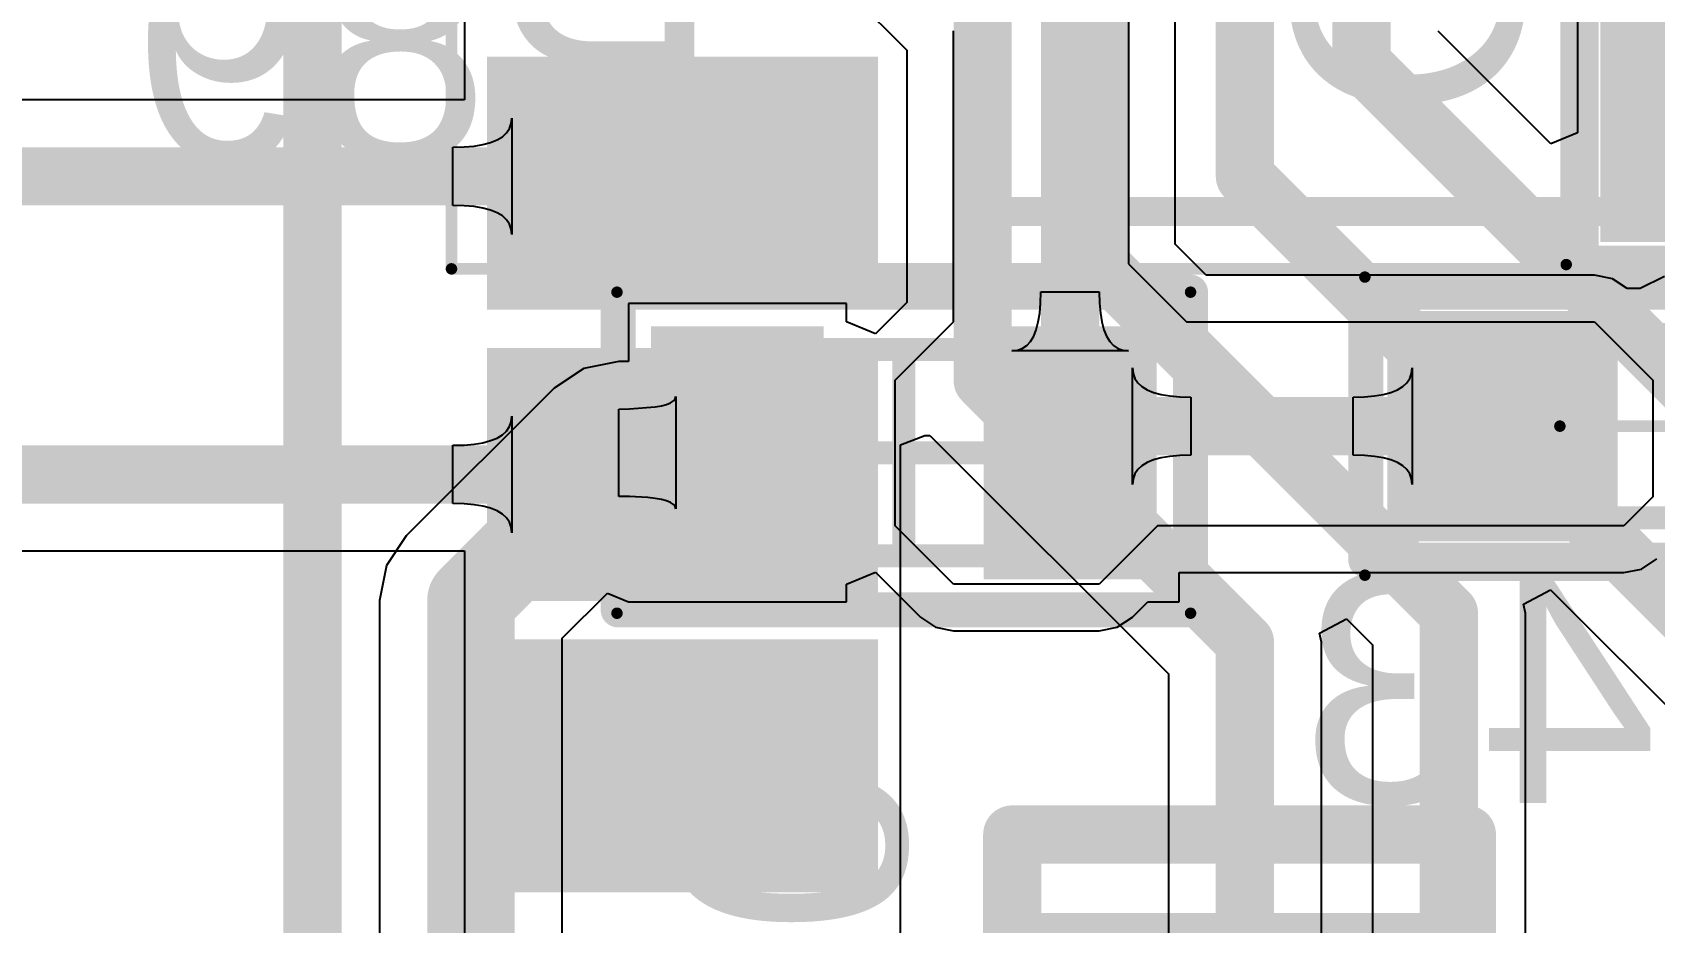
# Model space of a CAD drawing. Header units: inches. Extents: x 1.37 to 4.6, y 1.74 to 5.29.
# Drawn here: x 3.412 to 3.6903, y 4.3619 to 4.5147 of the extents above; entities that cross this region are included whole.
import ezdxf

# ---------------------------------------------------------------- set-up
doc = ezdxf.new("R2010")
doc.units = ezdxf.units.IN
doc.header["$MEASUREMENT"] = 0
for name, color, linetype in [('BottomLayer', 5, 'Continuous'), ('BottomOverlay', 54, 'Continuous'), ('BottomPaste', 16, 'Continuous'), ('BottomSolder', 6, 'Continuous'), ('Mechanical13', 56, 'Continuous'), ('Mechanical15', 56, 'Continuous'), ('TopLayer', 1, 'Continuous'), ('TopOverlay', 2, 'Continuous'), ('TopPaste', 8, 'Continuous'), ('TopSolder', 216, 'Continuous')]:
    doc.layers.add(name, color=color, linetype=linetype)
doc.styles.add('Arial', font='', dxfattribs={"height": 0.2})
doc.styles.get('Arial').set_extended_font_data('Arial')

# ---------------------------------------------------------------- blocks, each defined once
blk = doc.blocks.new('SW_KAE01SGGT_B_3')
at = {"layer": 'BottomOverlay', "const_width": 0.005}
for points in [[(0.12402, 0.07047), (-0.12402, 0.07047)], [(0.12402, 0.07047), (0.12402, -0.07047)]]:
    blk.add_lwpolyline(points, dxfattribs=at)
at = {"layer": 'BottomOverlay', "const_width": 0.0025}
blk.add_lwpolyline([(0.12277, 0.07047, 1), (0.12527, 0.07047, 1)], format="xyb", close=True, dxfattribs=at)
blk.add_lwpolyline([(0.12277, 0.07047, 1), (0.12527, 0.07047, 1)], format="xyb", close=True, dxfattribs=at)
at = {"layer": 'Mechanical13', "const_width": 0.005}
for points in [[(0.12402, 0.07047), (-0.12402, 0.07047)], [(0.12402, 0.07047), (0.12402, -0.07047)]]:
    blk.add_lwpolyline(points, dxfattribs=at)
at = {"layer": 'Mechanical13', "const_width": 0.0025}
blk.add_lwpolyline([(0.12277, 0.07047, 1), (0.12527, 0.07047, 1)], format="xyb", close=True, dxfattribs=at)
blk.add_lwpolyline([(0.12277, 0.07047, 1), (0.12527, 0.07047, 1)], format="xyb", close=True, dxfattribs=at)
at = {"layer": 'Mechanical15', "const_width": 0.00197}
for points in [[(0.21457, 0.08031), (-0.21457, 0.08031)], [(0.21457, 0.08031), (0.21457, -0.08031)]]:
    blk.add_lwpolyline(points, dxfattribs=at)
at = {"layer": 'Mechanical15', "const_width": 0.000984}
blk.add_lwpolyline([(0.21407, 0.08031, 1), (0.21506, 0.08031, 1)], format="xyb", close=True, dxfattribs=at)
blk.add_lwpolyline([(0.21407, 0.08031, 1), (0.21506, 0.08031, 1)], format="xyb", close=True, dxfattribs=at)
blk = doc.blocks.new('_________0603_B_4')
at = {"layer": 'BottomLayer'}
for points in [[(-0.01772, 0.01772), (-0.01772, -0.01772), (-0.03937, -0.01772), (-0.03937, 0.01772)], [(0.03937, 0.01772), (0.03937, -0.01772), (0.01772, -0.01772), (0.01772, 0.01772)]]:
    blk.add_hatch(color=5, dxfattribs=at).paths.add_polyline_path(points)
at = {"layer": 'BottomPaste'}
for points in [[(-0.01772, 0.01772), (-0.01772, -0.01772), (-0.03937, -0.01772), (-0.03937, 0.01772)], [(0.03937, 0.01772), (0.03937, -0.01772), (0.01772, -0.01772), (0.01772, 0.01772)]]:
    blk.add_hatch(color=16, dxfattribs=at).paths.add_polyline_path(points)
at = {"layer": 'BottomSolder'}
for points in [[(-0.01372, 0.02172), (-0.01372, -0.02172), (-0.04337, -0.02172), (-0.04337, 0.02172)], [(0.04337, 0.02172), (0.04337, -0.02172), (0.01372, -0.02172), (0.01372, 0.02172)]]:
    blk.add_hatch(color=6, dxfattribs=at).paths.add_polyline_path(points)
at = {"layer": 'BottomOverlay', "const_width": 0.006}
for points in [[(0.049, 0.027), (-0.04921, 0.027)], [(-0.04921, 0.027), (-0.04921, -0.02756)], [(0.049, 0.027), (0.049, -0.02756)], [(0.049, -0.02756), (-0.04921, -0.02756)]]:
    blk.add_lwpolyline(points, dxfattribs=at)
at = {"layer": 'BottomOverlay', "const_width": 0.003}
for points in [[(-0.05071, 0.027, 1), (-0.04771, 0.027, 1)], [(-0.05071, 0.027, 1), (-0.04771, 0.027, 1)], [(0.0475, 0.027, 1), (0.0505, 0.027, 1)], [(0.0475, 0.027, 1), (0.0505, 0.027, 1)], [(-0.05071, -0.02756, 1), (-0.04771, -0.02756, 1)], [(-0.05071, -0.02756, 1), (-0.04771, -0.02756, 1)], [(0.0475, -0.02756, 1), (0.0505, -0.02756, 1)], [(0.0475, -0.02756, 1), (0.0505, -0.02756, 1)]]:
    blk.add_lwpolyline(points, format="xyb", close=True, dxfattribs=at)
at = {"layer": 'Mechanical13', "const_width": 0.00394}
for points in [[(0.0315, 0.01772), (-0.0315, 0.01772)], [(-0.0315, 0.01772), (-0.0315, -0.01772)], [(0.0315, 0.01772), (0.0315, -0.01772)], [(0.0315, -0.01772), (-0.0315, -0.01772)]]:
    blk.add_lwpolyline(points, dxfattribs=at)
at = {"layer": 'Mechanical13', "const_width": 0.00197}
for points in [[(-0.03248, 0.01772, 1), (-0.03051, 0.01772, 1)], [(-0.03248, 0.01772, 1), (-0.03051, 0.01772, 1)], [(0.03051, 0.01772, 1), (0.03248, 0.01772, 1)], [(0.03051, 0.01772, 1), (0.03248, 0.01772, 1)], [(-0.03248, -0.01772, 1), (-0.03051, -0.01772, 1)], [(-0.03248, -0.01772, 1), (-0.03051, -0.01772, 1)], [(0.03051, -0.01772, 1), (0.03248, -0.01772, 1)], [(0.03051, -0.01772, 1), (0.03248, -0.01772, 1)]]:
    blk.add_lwpolyline(points, format="xyb", close=True, dxfattribs=at)
at = {"layer": 'Mechanical15'}
for points, const_width in [([(0.04921, 0.02756), (-0.04921, 0.02756)], 0.00197), ([(-0.04921, 0.02756), (-0.04921, -0.02756)], 0.00197), ([(0.04921, 0.02756), (0.04921, -0.02756)], 0.00197), ([(0, 0.01772), (0, -0.01772)], 0.00394), ([(0.01772, 0), (-0.01772, 0)], 0.00394), ([(0.04921, -0.02756), (-0.04921, -0.02756)], 0.00197)]:
    blk.add_lwpolyline(points, dxfattribs=dict(at, const_width=const_width))
for points, const_width in [([(-0.0497, 0.02756, 1), (-0.04872, 0.02756, 1)], 0.000984), ([(-0.0497, 0.02756, 1), (-0.04872, 0.02756, 1)], 0.000984), ([(0.04872, 0.02756, 1), (0.0497, 0.02756, 1)], 0.000984), ([(0.04872, 0.02756, 1), (0.0497, 0.02756, 1)], 0.000984), ([(-0.00098, 0.01772, 1), (0.00098, 0.01772, 1)], 0.00197), ([(-0.0187, 0, 1), (-0.01673, 0, 1)], 0.00197), ([(0.01673, 0, 1), (0.0187, 0, 1)], 0.00197), ([(-0.00098, -0.01772, 1), (0.00098, -0.01772, 1)], 0.00197), ([(-0.0497, -0.02756, 1), (-0.04872, -0.02756, 1)], 0.000984), ([(-0.0497, -0.02756, 1), (-0.04872, -0.02756, 1)], 0.000984), ([(0.04872, -0.02756, 1), (0.0497, -0.02756, 1)], 0.000984), ([(0.04872, -0.02756, 1), (0.0497, -0.02756, 1)], 0.000984)]:
    blk.add_lwpolyline(points, format="xyb", close=True, dxfattribs=dict(at, const_width=const_width))
blk = doc.blocks.new('CAP_0603_B_5')
at = {"layer": 'BottomLayer'}
for points in [[(-0.04728, 0.01275), (-0.01578, 0.01275), (-0.01578, -0.01875), (-0.04728, -0.01875)], [(0.01178, 0.01275), (0.04328, 0.01275), (0.04328, -0.01875), (0.01178, -0.01875)]]:
    blk.add_hatch(color=5, dxfattribs=at).paths.add_polyline_path(points)
at = {"layer": 'BottomPaste'}
for points in [[(-0.04728, 0.01275), (-0.01578, 0.01275), (-0.01578, -0.01875), (-0.04728, -0.01875)], [(0.01178, 0.01275), (0.04328, 0.01275), (0.04328, -0.01875), (0.01178, -0.01875)]]:
    blk.add_hatch(color=16, dxfattribs=at).paths.add_polyline_path(points)
at = {"layer": 'BottomSolder'}
for points in [[(-0.05128, 0.01675), (-0.01178, 0.01675), (-0.01178, -0.02275), (-0.05128, -0.02275)], [(0.00778, 0.01675), (0.04728, 0.01675), (0.04728, -0.02275), (0.00778, -0.02275)]]:
    blk.add_hatch(color=6, dxfattribs=at).paths.add_polyline_path(points)
at = {"layer": 'BottomOverlay', "const_width": 0.006}
for points in [[(0.051, 0.02), (-0.05492, 0.02)], [(-0.05492, 0.02), (-0.05492, -0.026)], [(0.051, 0.02), (0.051, -0.026)], [(-0.048, -0.026), (-0.05492, -0.026)], [(0.051, -0.026), (-0.048, -0.026)]]:
    blk.add_lwpolyline(points, dxfattribs=at)
at = {"layer": 'BottomOverlay', "const_width": 0.003}
for points in [[(-0.05642, 0.02, 1), (-0.05342, 0.02, 1)], [(-0.05642, 0.02, 1), (-0.05342, 0.02, 1)], [(0.0495, 0.02, 1), (0.0525, 0.02, 1)], [(0.0495, 0.02, 1), (0.0525, 0.02, 1)], [(-0.05642, -0.026, 1), (-0.05342, -0.026, 1)], [(-0.05642, -0.026, 1), (-0.05342, -0.026, 1)], [(-0.0495, -0.026, 1), (-0.0465, -0.026, 1)], [(-0.0495, -0.026, 1), (-0.0465, -0.026, 1)], [(0.0495, -0.026, 1), (0.0525, -0.026, 1)], [(0.0495, -0.026, 1), (0.0525, -0.026, 1)]]:
    blk.add_lwpolyline(points, format="xyb", close=True, dxfattribs=at)
at = {"layer": 'Mechanical13', "const_width": 0.00394}
for points in [[(-0.0335, 0.01275), (-0.0335, -0.01875)], [(0.0295, 0.01275), (-0.0335, 0.01275)], [(0.0295, 0.01275), (0.0295, -0.01875)], [(0.0295, -0.01875), (-0.0335, -0.01875)]]:
    blk.add_lwpolyline(points, dxfattribs=at)
at = {"layer": 'Mechanical13', "const_width": 0.00197}
for points in [[(-0.03448, 0.01275, 1), (-0.03251, 0.01275, 1)], [(-0.03448, 0.01275, 1), (-0.03251, 0.01275, 1)], [(0.02851, 0.01275, 1), (0.03048, 0.01275, 1)], [(0.02851, 0.01275, 1), (0.03048, 0.01275, 1)], [(-0.03448, -0.01875, 1), (-0.03251, -0.01875, 1)], [(-0.03448, -0.01875, 1), (-0.03251, -0.01875, 1)], [(0.02851, -0.01875, 1), (0.03048, -0.01875, 1)], [(0.02851, -0.01875, 1), (0.03048, -0.01875, 1)]]:
    blk.add_lwpolyline(points, format="xyb", close=True, dxfattribs=at)
at = {"layer": 'Mechanical15', "const_width": 0.00197}
for points in [[(-0.05515, 0.02259), (-0.05515, -0.02859)], [(0.05115, 0.02259), (-0.05515, 0.02259)], [(0.05115, 0.02259), (0.05115, -0.02859)], [(-0.002, 0.01668), (-0.002, -0.02269)], [(0.01768, -0.003), (-0.02168, -0.003)], [(0.05115, -0.02859), (-0.05515, -0.02859)]]:
    blk.add_lwpolyline(points, dxfattribs=at)
at = {"layer": 'Mechanical15', "const_width": 0.000984}
for points in [[(-0.05564, 0.02259, 1), (-0.05466, 0.02259, 1)], [(-0.05564, 0.02259, 1), (-0.05466, 0.02259, 1)], [(0.05066, 0.02259, 1), (0.05164, 0.02259, 1)], [(0.05066, 0.02259, 1), (0.05164, 0.02259, 1)], [(-0.00249, 0.01668, 1), (-0.00151, 0.01668, 1)], [(-0.02218, -0.003, 1), (-0.02119, -0.003, 1)], [(0.01719, -0.003, 1), (0.01818, -0.003, 1)], [(-0.00249, -0.02269, 1), (-0.00151, -0.02269, 1)], [(-0.05564, -0.02859, 1), (-0.05466, -0.02859, 1)], [(-0.05564, -0.02859, 1), (-0.05466, -0.02859, 1)], [(0.05066, -0.02859, 1), (0.05164, -0.02859, 1)], [(0.05066, -0.02859, 1), (0.05164, -0.02859, 1)]]:
    blk.add_lwpolyline(points, format="xyb", close=True, dxfattribs=at)
blk = doc.blocks.new('ESP32_WROOM_26')
at = {"layer": 'TopLayer'}
for points in [[(0.73819, 0.19134), (0.67913, 0.19134), (0.67913, 0.22677), (0.73819, 0.22677)], [(0.73819, 0.14134), (0.67913, 0.14134), (0.67913, 0.17677), (0.73819, 0.17677)], [(0.73819, 0.09134), (0.67913, 0.09134), (0.67913, 0.12677), (0.73819, 0.12677)]]:
    blk.add_hatch(color=1, dxfattribs=at).paths.add_polyline_path(points)
at = {"layer": 'TopPaste'}
for points in [[(0.73819, 0.19134), (0.67913, 0.19134), (0.67913, 0.22677), (0.73819, 0.22677)], [(0.73819, 0.14134), (0.67913, 0.14134), (0.67913, 0.17677), (0.73819, 0.17677)], [(0.73819, 0.09134), (0.67913, 0.09134), (0.67913, 0.12677), (0.73819, 0.12677)]]:
    blk.add_hatch(color=8, dxfattribs=at).paths.add_polyline_path(points)
at = {"layer": 'TopSolder'}
for points in [[(0.74219, 0.18734), (0.67513, 0.18734), (0.67513, 0.23077), (0.74219, 0.23077)], [(0.74219, 0.13734), (0.67513, 0.13734), (0.67513, 0.18077), (0.74219, 0.18077)], [(0.74219, 0.08734), (0.67513, 0.08734), (0.67513, 0.13077), (0.74219, 0.13077)]]:
    blk.add_hatch(color=216, dxfattribs=at).paths.add_polyline_path(points)
blk = doc.blocks.new('TANTALUM_SMD_A_B_152')
at = {"layer": 'BottomLayer'}
for points in [[(-0.03125, -0.02575), (-0.10275, -0.02575), (-0.10275, 0.02775), (-0.03125, 0.02775)], [(0.09775, -0.02575), (0.02625, -0.02575), (0.02625, 0.02775), (0.09775, 0.02775)]]:
    blk.add_hatch(color=5, dxfattribs=at).paths.add_polyline_path(points)
at = {"layer": 'BottomPaste'}
for points in [[(-0.03125, -0.02575), (-0.10275, -0.02575), (-0.10275, 0.02775), (-0.03125, 0.02775)], [(0.09775, -0.02575), (0.02625, -0.02575), (0.02625, 0.02775), (0.09775, 0.02775)]]:
    blk.add_hatch(color=16, dxfattribs=at).paths.add_polyline_path(points)
at = {"layer": 'BottomSolder'}
for points in [[(-0.02725, -0.02975), (-0.10675, -0.02975), (-0.10675, 0.03175), (-0.02725, 0.03175)], [(0.10175, -0.02975), (0.02225, -0.02975), (0.02225, 0.03175), (0.10175, 0.03175)]]:
    blk.add_hatch(color=6, dxfattribs=at).paths.add_polyline_path(points)
at = {"layer": 'BottomOverlay'}
for points, const_width in [([(-0.1144, 0.04), (-0.034, 0.04)], 0.01), ([(-0.1144, 0.04), (-0.1144, -0.0388)], 0.01), ([(0.03, 0.04), (0.132, 0.04)], 0.01), ([(0.132, 0.04), (0.132, -0.038)], 0.01), ([(0.112, 0.038), (0.112, -0.036)], 0.013), ([(0.03, -0.038), (0.132, -0.038)], 0.01), ([(-0.1144, -0.0388), (-0.034, -0.0388)], 0.01)]:
    blk.add_lwpolyline(points, dxfattribs=dict(at, const_width=const_width))
for points, const_width in [([(-0.1169, 0.04, 1), (-0.1119, 0.04, 1)], 0.005), ([(-0.1169, 0.04, 1), (-0.1119, 0.04, 1)], 0.005), ([(-0.0365, 0.04, 1), (-0.0315, 0.04, 1)], 0.005), ([(0.0275, 0.04, 1), (0.0325, 0.04, 1)], 0.005), ([(0.1295, 0.04, 1), (0.1345, 0.04, 1)], 0.005), ([(0.1295, 0.04, 1), (0.1345, 0.04, 1)], 0.005), ([(0.10875, 0.038, 1), (0.11525, 0.038, 1)], 0.0065), ([(0.10875, -0.036, 1), (0.11525, -0.036, 1)], 0.0065), ([(0.0275, -0.038, 1), (0.0325, -0.038, 1)], 0.005), ([(0.1295, -0.038, 1), (0.1345, -0.038, 1)], 0.005), ([(0.1295, -0.038, 1), (0.1345, -0.038, 1)], 0.005), ([(-0.1169, -0.0388, 1), (-0.1119, -0.0388, 1)], 0.005), ([(-0.1169, -0.0388, 1), (-0.1119, -0.0388, 1)], 0.005), ([(-0.0365, -0.0388, 1), (-0.0315, -0.0388, 1)], 0.005)]:
    blk.add_lwpolyline(points, format="xyb", close=True, dxfattribs=dict(at, const_width=const_width))
blk = doc.blocks.new('CAP_0603_169')
at = {"layer": 'TopLayer'}
for points in [[(-0.04728, 0.01875), (-0.01578, 0.01875), (-0.01578, -0.01275), (-0.04728, -0.01275)], [(0.01178, 0.01875), (0.04328, 0.01875), (0.04328, -0.01275), (0.01178, -0.01275)]]:
    blk.add_hatch(color=1, dxfattribs=at).paths.add_polyline_path(points)
at = {"layer": 'TopPaste'}
for points in [[(-0.04728, 0.01875), (-0.01578, 0.01875), (-0.01578, -0.01275), (-0.04728, -0.01275)], [(0.01178, 0.01875), (0.04328, 0.01875), (0.04328, -0.01275), (0.01178, -0.01275)]]:
    blk.add_hatch(color=8, dxfattribs=at).paths.add_polyline_path(points)
at = {"layer": 'TopSolder'}
for points in [[(-0.05128, 0.02275), (-0.01178, 0.02275), (-0.01178, -0.01675), (-0.05128, -0.01675)], [(0.00778, 0.02275), (0.04728, 0.02275), (0.04728, -0.01675), (0.00778, -0.01675)]]:
    blk.add_hatch(color=216, dxfattribs=at).paths.add_polyline_path(points)
at = {"layer": 'Mechanical13', "const_width": 0.00394}
for points in [[(-0.0335, 0.01875), (0.0295, 0.01875)], [(-0.0335, 0.01875), (-0.0335, -0.01275)], [(0.0295, 0.01875), (0.0295, -0.01275)], [(-0.0335, -0.01275), (0.0295, -0.01275)]]:
    blk.add_lwpolyline(points, dxfattribs=at)
at = {"layer": 'Mechanical13', "const_width": 0.00197}
for points in [[(-0.03448, 0.01875, 1), (-0.03251, 0.01875, 1)], [(-0.03448, 0.01875, 1), (-0.03251, 0.01875, 1)], [(0.02851, 0.01875, 1), (0.03048, 0.01875, 1)], [(0.02851, 0.01875, 1), (0.03048, 0.01875, 1)], [(-0.03448, -0.01275, 1), (-0.03251, -0.01275, 1)], [(-0.03448, -0.01275, 1), (-0.03251, -0.01275, 1)], [(0.02851, -0.01275, 1), (0.03048, -0.01275, 1)], [(0.02851, -0.01275, 1), (0.03048, -0.01275, 1)]]:
    blk.add_lwpolyline(points, format="xyb", close=True, dxfattribs=at)
at = {"layer": 'Mechanical15', "const_width": 0.00197}
for points in [[(-0.05515, 0.02859), (0.05115, 0.02859)], [(-0.05515, 0.02859), (-0.05515, -0.02259)], [(0.05115, 0.02859), (0.05115, -0.02259)], [(-0.002, 0.02269), (-0.002, -0.01668)], [(-0.02168, 0.003), (0.01768, 0.003)], [(-0.05515, -0.02259), (0.05115, -0.02259)]]:
    blk.add_lwpolyline(points, dxfattribs=at)
at = {"layer": 'Mechanical15', "const_width": 0.000984}
for points in [[(-0.05564, 0.02859, 1), (-0.05466, 0.02859, 1)], [(-0.05564, 0.02859, 1), (-0.05466, 0.02859, 1)], [(0.05066, 0.02859, 1), (0.05164, 0.02859, 1)], [(0.05066, 0.02859, 1), (0.05164, 0.02859, 1)], [(-0.00249, 0.02269, 1), (-0.00151, 0.02269, 1)], [(-0.02218, 0.003, 1), (-0.02119, 0.003, 1)], [(0.01719, 0.003, 1), (0.01818, 0.003, 1)], [(-0.00249, -0.01668, 1), (-0.00151, -0.01668, 1)], [(-0.05564, -0.02259, 1), (-0.05466, -0.02259, 1)], [(-0.05564, -0.02259, 1), (-0.05466, -0.02259, 1)], [(0.05066, -0.02259, 1), (0.05164, -0.02259, 1)], [(0.05066, -0.02259, 1), (0.05164, -0.02259, 1)]]:
    blk.add_lwpolyline(points, format="xyb", close=True, dxfattribs=at)
at = {"layer": 'TopOverlay', "const_width": 0.006}
for points in [[(-0.05492, 0.026), (-0.048, 0.026)], [(-0.05492, 0.026), (-0.05492, -0.02)], [(-0.048, 0.026), (0.051, 0.026)], [(0.051, 0.026), (0.051, -0.02)], [(-0.05492, -0.02), (0.051, -0.02)]]:
    blk.add_lwpolyline(points, dxfattribs=at)
at = {"layer": 'TopOverlay', "const_width": 0.003}
for points in [[(-0.05642, 0.026, 1), (-0.05342, 0.026, 1)], [(-0.05642, 0.026, 1), (-0.05342, 0.026, 1)], [(-0.0495, 0.026, 1), (-0.0465, 0.026, 1)], [(-0.0495, 0.026, 1), (-0.0465, 0.026, 1)], [(0.0495, 0.026, 1), (0.0525, 0.026, 1)], [(0.0495, 0.026, 1), (0.0525, 0.026, 1)], [(-0.05642, -0.02, 1), (-0.05342, -0.02, 1)], [(-0.05642, -0.02, 1), (-0.05342, -0.02, 1)], [(0.0495, -0.02, 1), (0.0525, -0.02, 1)], [(0.0495, -0.02, 1), (0.0525, -0.02, 1)]]:
    blk.add_lwpolyline(points, format="xyb", close=True, dxfattribs=at)

msp = doc.modelspace()

# ---------------------------------------------------------------- linework, layer by layer
at = {"layer": 'BottomLayer'}
for p, q in [((3.6, 4.53), (3.6, 4.475)), ((3.60803, 4.47833), (3.60803, 4.53)), ((3.55167, 4.52197), (3.56197, 4.51167)), ((3.57, 4.465), (3.57, 4.515)), ((3.56197, 4.51167), (3.56197, 4.46833)), ((3.61333, 4.47303), (3.60803, 4.47833)), ((3.6, 4.475), (3.61, 4.465)), ((3.68, 4.47303), (3.61333, 4.47303)), ((3.68307, 4.47242), (3.68, 4.47303)), ((3.58495, 4.46823), (3.585, 4.47015)), ((3.585, 4.47015), (3.595, 4.47015)), ((3.595, 4.47015), (3.59505, 4.46823)), ((3.68559, 4.47073), (3.68307, 4.47242)), ((3.68782, 4.47073), (3.68559, 4.47073)), ((3.69197, 4.47279), (3.68782, 4.47073)), ((3.55161, 4.46814), (3.51421, 4.46814)), ((3.51421, 4.46814), (3.51421, 4.45823)), ((3.55161, 4.46504), (3.55161, 4.46814)), ((3.56197, 4.46833), (3.55661, 4.46297)), ((3.5848, 4.46651), (3.58495, 4.46823)), ((3.59505, 4.46823), (3.5952, 4.46651)), ((3.55661, 4.46297), (3.55161, 4.46504)), ((3.56, 4.455), (3.57, 4.465)), ((3.5842, 4.46367), (3.58455, 4.46499)), ((3.58455, 4.46499), (3.5848, 4.46651)), ((3.5952, 4.46651), (3.59545, 4.46499)), ((3.59545, 4.46499), (3.5958, 4.46367)), ((3.61, 4.465), (3.68, 4.465)), ((3.68, 4.465), (3.69, 4.455)), ((3.5832, 4.46165), (3.58375, 4.46256)), ((3.58375, 4.46256), (3.5842, 4.46367)), ((3.5958, 4.46367), (3.59625, 4.46256)), ((3.59625, 4.46256), (3.5968, 4.46165)), ((3.58, 4.46003), (3.58095, 4.46013)), ((3.6, 4.46003), (3.58, 4.46003)), ((3.58095, 4.46013), (3.5818, 4.46043)), ((3.5818, 4.46043), (3.58255, 4.46094)), ((3.58255, 4.46094), (3.5832, 4.46165)), ((3.5968, 4.46165), (3.59745, 4.46094)), ((3.59745, 4.46094), (3.5982, 4.46043)), ((3.5982, 4.46043), (3.59905, 4.46013)), ((3.59905, 4.46013), (3.6, 4.46003)), ((3.50655, 4.45703), (3.50147, 4.45364)), ((3.51255, 4.45823), (3.50655, 4.45703)), ((3.51421, 4.45823), (3.51255, 4.45823)), ((3.60071, 4.43711), (3.60071, 4.45711)), ((3.60071, 4.45711), (3.60081, 4.45616)), ((3.60081, 4.45616), (3.60111, 4.45531)), ((3.64829, 4.45531), (3.64859, 4.45616)), ((3.64859, 4.45616), (3.64869, 4.45711)), ((3.64869, 4.45711), (3.64869, 4.43711)), ((3.50147, 4.45364), (3.4761, 4.42827)), ((3.56, 4.43), (3.56, 4.455)), ((3.60111, 4.45531), (3.60161, 4.45456)), ((3.60161, 4.45456), (3.60231, 4.45391)), ((3.60231, 4.45391), (3.60321, 4.45336)), ((3.64616, 4.45336), (3.64707, 4.45391)), ((3.64707, 4.45391), (3.64778, 4.45456)), ((3.64778, 4.45456), (3.64829, 4.45531)), ((3.69, 4.455), (3.69, 4.435)), ((3.51881, 4.4504), (3.51988, 4.45059)), ((3.51988, 4.45059), (3.52076, 4.45083)), ((3.52076, 4.45083), (3.52145, 4.45111)), ((3.52145, 4.45111), (3.52194, 4.45143)), ((3.52194, 4.45143), (3.52223, 4.4518)), ((3.52223, 4.4518), (3.52233, 4.45221)), ((3.52233, 4.45221), (3.52233, 4.4329)), ((3.60321, 4.45336), (3.60431, 4.45291)), ((3.60431, 4.45291), (3.60561, 4.45256)), ((3.60561, 4.45256), (3.60711, 4.45231)), ((3.60711, 4.45231), (3.60881, 4.45216)), ((3.60881, 4.45216), (3.61071, 4.45211)), ((3.61071, 4.45211), (3.61071, 4.44211)), ((3.63857, 4.45211), (3.6405, 4.45216)), ((3.63857, 4.44211), (3.63857, 4.45211)), ((3.6405, 4.45216), (3.64222, 4.45231)), ((3.64222, 4.45231), (3.64373, 4.45256)), ((3.64373, 4.45256), (3.64505, 4.45291)), ((3.64505, 4.45291), (3.64616, 4.45336)), ((3.51255, 4.45005), (3.51441, 4.45007)), ((3.51255, 4.43505), (3.51255, 4.45005)), ((3.51441, 4.45007), (3.51881, 4.4504)), ((3.60161, 4.43966), (3.60111, 4.43891)), ((3.60231, 4.44031), (3.60161, 4.43966)), ((3.60321, 4.44086), (3.60231, 4.44031)), ((3.60431, 4.44131), (3.60321, 4.44086)), ((3.60561, 4.44166), (3.60431, 4.44131)), ((3.60711, 4.44191), (3.60561, 4.44166)), ((3.60881, 4.44206), (3.60711, 4.44191)), ((3.61071, 4.44211), (3.60881, 4.44206)), ((3.6405, 4.44206), (3.63857, 4.44211)), ((3.64222, 4.44191), (3.6405, 4.44206)), ((3.64373, 4.44166), (3.64222, 4.44191)), ((3.64505, 4.44131), (3.64373, 4.44166)), ((3.64616, 4.44086), (3.64505, 4.44131)), ((3.64707, 4.44031), (3.64616, 4.44086)), ((3.64778, 4.43966), (3.64707, 4.44031)), ((3.64829, 4.43891), (3.64778, 4.43966)), ((3.60081, 4.43806), (3.60071, 4.43711)), ((3.60111, 4.43891), (3.60081, 4.43806)), ((3.64859, 4.43806), (3.64829, 4.43891)), ((3.64869, 4.43711), (3.64859, 4.43806)), ((3.51441, 4.43503), (3.51255, 4.43505)), ((3.51754, 4.43486), (3.51441, 4.43503)), ((3.51881, 4.43471), (3.51754, 4.43486)), ((3.51988, 4.43451), (3.51881, 4.43471)), ((3.52076, 4.43428), (3.51988, 4.43451)), ((3.52145, 4.434), (3.52076, 4.43428)), ((3.52194, 4.43367), (3.52145, 4.434)), ((3.69, 4.435), (3.685, 4.43)), ((3.52223, 4.43331), (3.52194, 4.43367)), ((3.52233, 4.4329), (3.52223, 4.43331)), ((3.57, 4.42), (3.56, 4.43)), ((3.605, 4.43), (3.595, 4.42)), ((3.685, 4.43), (3.605, 4.43)), ((3.4761, 4.42827), (3.4727, 4.42318)), ((3.4727, 4.42318), (3.47151, 4.41718)), ((3.68807, 4.42258), (3.69068, 4.42432)), ((3.55161, 4.41996), (3.55661, 4.42203)), ((3.55661, 4.42203), (3.56432, 4.41432)), ((3.595, 4.42), (3.57, 4.42)), ((3.6087, 4.41696), (3.6087, 4.42197)), ((3.6087, 4.42197), (3.685, 4.42197)), ((3.685, 4.42197), (3.68807, 4.42258)), ((3.685, 4.42197), (3.685, 4.42197)), ((3.47151, 4.41718), (3.47151, 4.32334)), ((3.50286, 4.41069), (3.51062, 4.41845)), ((3.51062, 4.41845), (3.51421, 4.41696)), ((3.55161, 4.41696), (3.55161, 4.41996)), ((3.51421, 4.41696), (3.51421, 4.41696)), ((3.51421, 4.41696), (3.55161, 4.41696)), ((3.60068, 4.41432), (3.60332, 4.41696)), ((3.60332, 4.41696), (3.6087, 4.41696)), ((3.56432, 4.41432), (3.56693, 4.41258)), ((3.56693, 4.41258), (3.57, 4.41197)), ((3.57, 4.41197), (3.595, 4.41197)), ((3.595, 4.41197), (3.59807, 4.41258)), ((3.595, 4.41197), (3.595, 4.41197)), ((3.59807, 4.41258), (3.60068, 4.41432)), ((3.60068, 4.41432), (3.60068, 4.41432)), ((3.50286, 4.28351), (3.50286, 4.41069))]:
    msp.add_line(p, q, dxfattribs=at)
for points, const_width in [([(3.46, 4.3), (3.46, 4.56321)], 0.01), ([(3.59, 4.44711), (3.59, 4.525)], 0.01), ([(3.59, 4.44255), (3.59456, 4.44711)], 0.01), ([(3.59456, 4.44711), (3.6642, 4.44711)], 0.01), ([(3.48719, 4.41718), (3.51255, 4.44255)], 0.015), ([(3.51255, 4.44255), (3.53291, 4.44255)], 0.015), ([(3.48719, 4.28351), (3.48719, 4.41718)], 0.015)]:
    msp.add_lwpolyline(points, dxfattribs=dict(at, const_width=const_width))
for points, const_width in [([(3.5875, 4.44711, 1), (3.5925, 4.44711, 1)], 0.005), ([(3.59206, 4.44711, 1), (3.59706, 4.44711, 1)], 0.005), ([(3.59206, 4.44711, 1), (3.59706, 4.44711, 1)], 0.005), ([(3.6617, 4.44711, 1), (3.6667, 4.44711, 1)], 0.005), ([(3.5088, 4.44255, 1), (3.5163, 4.44255, 1)], 0.0075), ([(3.5088, 4.44255, 1), (3.5163, 4.44255, 1)], 0.0075), ([(3.52916, 4.44255, 1), (3.53666, 4.44255, 1)], 0.0075), ([(3.5875, 4.44255, 1), (3.5925, 4.44255, 1)], 0.005), ([(3.48344, 4.41718, 1), (3.49093, 4.41718, 1)], 0.0075), ([(3.48344, 4.41718, 1), (3.49093, 4.41718, 1)], 0.0075)]:
    msp.add_lwpolyline(points, format="xyb", close=True, dxfattribs=dict(at, const_width=const_width))
at = {"layer": 'TopLayer'}
for p, q in [((3.4861, 4.56323), (3.4861, 4.50313)), ((3.67709, 4.52209), (3.67709, 4.49749)), ((3.67247, 4.49557), (3.65313, 4.51492)), ((3.4861, 4.50313), (3.36762, 4.50313)), ((3.49331, 4.49745), (3.49381, 4.4982)), ((3.49381, 4.4982), (3.49412, 4.49905)), ((3.49412, 4.49905), (3.49422, 4.5)), ((3.49422, 4.5), (3.49422, 4.48)), ((3.48602, 4.49505), (3.48774, 4.4952)), ((3.48774, 4.4952), (3.48926, 4.49545)), ((3.48926, 4.49545), (3.49057, 4.4958)), ((3.49057, 4.4958), (3.49169, 4.49625)), ((3.49169, 4.49625), (3.4926, 4.4968)), ((3.4926, 4.4968), (3.49331, 4.49745)), ((3.67709, 4.49749), (3.67247, 4.49557)), ((3.4841, 4.495), (3.48602, 4.49505)), ((3.4841, 4.485), (3.4841, 4.495)), ((3.48602, 4.48495), (3.4841, 4.485)), ((3.48774, 4.4848), (3.48602, 4.48495)), ((3.48926, 4.48455), (3.48774, 4.4848)), ((3.49057, 4.4842), (3.48926, 4.48455)), ((3.49169, 4.48375), (3.49057, 4.4842)), ((3.4926, 4.4832), (3.49169, 4.48375)), ((3.49331, 4.48255), (3.4926, 4.4832)), ((3.49381, 4.4818), (3.49331, 4.48255)), ((3.49412, 4.48095), (3.49381, 4.4818)), ((3.49422, 4.48), (3.49412, 4.48095)), ((3.49381, 4.44702), (3.49412, 4.44787)), ((3.49412, 4.44787), (3.49422, 4.44882)), ((3.49422, 4.44882), (3.49422, 4.42882)), ((3.49057, 4.44462), (3.49169, 4.44507)), ((3.49169, 4.44507), (3.4926, 4.44562)), ((3.4926, 4.44562), (3.49331, 4.44627)), ((3.49331, 4.44627), (3.49381, 4.44702)), ((3.56091, 4.44392), (3.5651, 4.44549)), ((3.5651, 4.44549), (3.56591, 4.44553)), ((3.56591, 4.44553), (3.60687, 4.40456)), ((3.4841, 4.44382), (3.48602, 4.44387)), ((3.4841, 4.43382), (3.4841, 4.44382)), ((3.48602, 4.44387), (3.48774, 4.44402)), ((3.48774, 4.44402), (3.48926, 4.44427)), ((3.48926, 4.44427), (3.49057, 4.44462)), ((3.56091, 4.41323), (3.56091, 4.44392)), ((3.48602, 4.43377), (3.4841, 4.43382)), ((3.48774, 4.43362), (3.48602, 4.43377)), ((3.48926, 4.43337), (3.48774, 4.43362)), ((3.49057, 4.43302), (3.48926, 4.43337)), ((3.49169, 4.43257), (3.49057, 4.43302)), ((3.4926, 4.43202), (3.49169, 4.43257)), ((3.49331, 4.43137), (3.4926, 4.43202)), ((3.49381, 4.43062), (3.49331, 4.43137)), ((3.49412, 4.42977), (3.49381, 4.43062)), ((3.49422, 4.42882), (3.49412, 4.42977)), ((3.36118, 4.42569), (3.4861, 4.42569)), ((3.4861, 4.42569), (3.4861, 4.41323)), ((3.66782, 4.41655), (3.67243, 4.41901)), ((3.67243, 4.41901), (3.70572, 4.38572)), ((3.66813, 4.415), (3.66782, 4.41655)), ((3.66813, 3.72374), (3.66813, 4.415)), ((3.4861, 4.41323), (3.4861, 4.35195)), ((3.56091, 4.36323), (3.56091, 4.41323)), ((3.63282, 4.41155), (3.63743, 4.41401)), ((3.63743, 4.41401), (3.64187, 4.40956)), ((3.63313, 4.41), (3.63282, 4.41155)), ((3.63313, 4.01), (3.63313, 4.41)), ((3.64187, 4.40956), (3.64187, 3.85604)), ((3.60687, 4.40456), (3.60687, 4.01544)), ((3.56091, 4.31323), (3.56091, 4.36323))]:
    msp.add_line(p, q, dxfattribs=at)
at = {"layer": 'TopLayer', "const_width": 0.01}
for points in [[(3.64, 4.50948), (3.64, 4.655)], [(3.62, 4.49), (3.62, 4.615)], [(3.595, 4.475), (3.595, 4.565)], [(3.575, 4.455), (3.575, 4.525)], [(3.64, 4.50948), (3.72864, 4.42084)], [(3.36369, 4.49), (3.52232, 4.49)], [(3.52232, 4.49), (3.5235, 4.48882)], [(3.62, 4.49), (3.715, 4.395)], [(3.595, 4.475), (3.655, 4.415)], [(3.575, 4.455), (3.62, 4.41)], [(3.36118, 4.43882), (3.5235, 4.43882)], [(3.655, 3.6773), (3.655, 4.415)], [(3.62, 4.01), (3.62, 4.41)]]:
    msp.add_lwpolyline(points, dxfattribs=at)
at = {"layer": 'TopLayer', "const_width": 0.005}
for points in [[(3.6375, 4.50948, 1), (3.6425, 4.50948, 1)], [(3.6375, 4.50948, 1), (3.6425, 4.50948, 1)], [(3.51982, 4.49, 1), (3.52482, 4.49, 1)], [(3.51982, 4.49, 1), (3.52482, 4.49, 1)], [(3.521, 4.48882, 1), (3.526, 4.48882, 1)], [(3.6175, 4.49, 1), (3.6225, 4.49, 1)], [(3.6175, 4.49, 1), (3.6225, 4.49, 1)], [(3.5925, 4.475, 1), (3.5975, 4.475, 1)], [(3.5925, 4.475, 1), (3.5975, 4.475, 1)], [(3.5725, 4.455, 1), (3.5775, 4.455, 1)], [(3.5725, 4.455, 1), (3.5775, 4.455, 1)], [(3.521, 4.43882, 1), (3.526, 4.43882, 1)], [(3.6525, 4.415, 1), (3.6575, 4.415, 1)], [(3.6525, 4.415, 1), (3.6575, 4.415, 1)], [(3.6175, 4.41, 1), (3.6225, 4.41, 1)], [(3.6175, 4.41, 1), (3.6225, 4.41, 1)]]:
    msp.add_lwpolyline(points, format="xyb", close=True, dxfattribs=at)

# ---------------------------------------------------------------- block references
msp.add_blockref('ESP32_WROOM_26', (2.81484, 4.27976))
for name, p, rotation in [('SW_KAE01SGGT_B_3', (3.69842, 4.55442), 180), ('CAP_0603_169', (3.70372, 4.53), 90), ('_________0603_B_4', (3.56146, 4.44255), 180), ('CAP_0603_B_5', (3.69173, 4.44411), 180), ('TANTALUM_SMD_A_B_152', (3.62008, 4.245), 90)]:
    msp.add_blockref(name, p, dxfattribs=dict(rotation=rotation))

# ---------------------------------------------------------------- texts
at = {"layer": 'BottomOverlay', "style": 'Arial', "text_generation_flag": 2}
for s, p in [('R89', (3.53005, 4.4926)), ('C43', (3.73054, 4.38243))]:
    msp.add_text(s, height=0.03937, dxfattribs=at).set_placement(p)
msp.add_text('C40', height=0.03937, rotation=270, dxfattribs=at).set_placement((3.52242, 4.2895))
at = {"layer": 'TopOverlay', "style": 'Arial'}
msp.add_text('C19', height=0.03937, rotation=90, dxfattribs=at).set_placement((3.66758, 4.49944))

doc.saveas('drawing.dxf')
